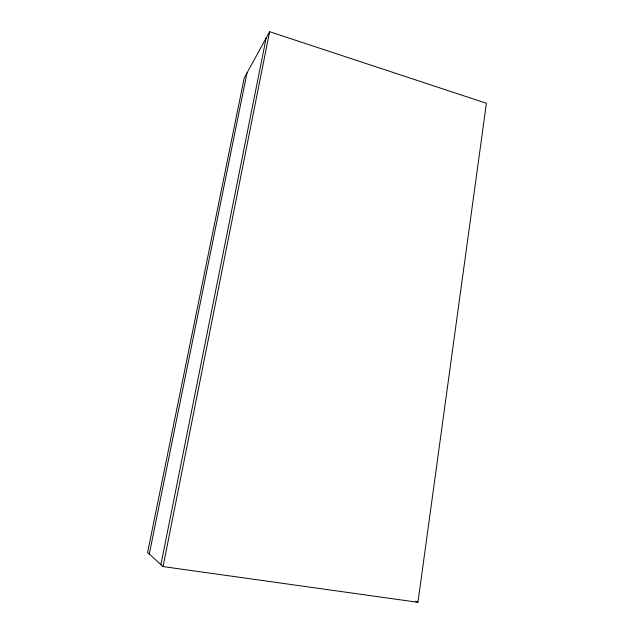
<?xml version="1.0" encoding="UTF-8"?>
<svg xmlns="http://www.w3.org/2000/svg" width="634" height="634" viewBox="0 0 634 634"><rect width="100%" height="100%" fill="white"/><g stroke="black" fill="none" stroke-linecap="round" stroke-linejoin="round"><path stroke-width="0.95" d="M417.949 602.3L486.405 103.271L269.616 31.7L244.217 77.998L147.595 552.483L163.041 566.574L417.949 602.3L415.397 601.294M160.901 564.625L266.145 38.016M163.041 566.574L269.616 31.7M149.291 554.029L247.038 72.839"/></g></svg>
